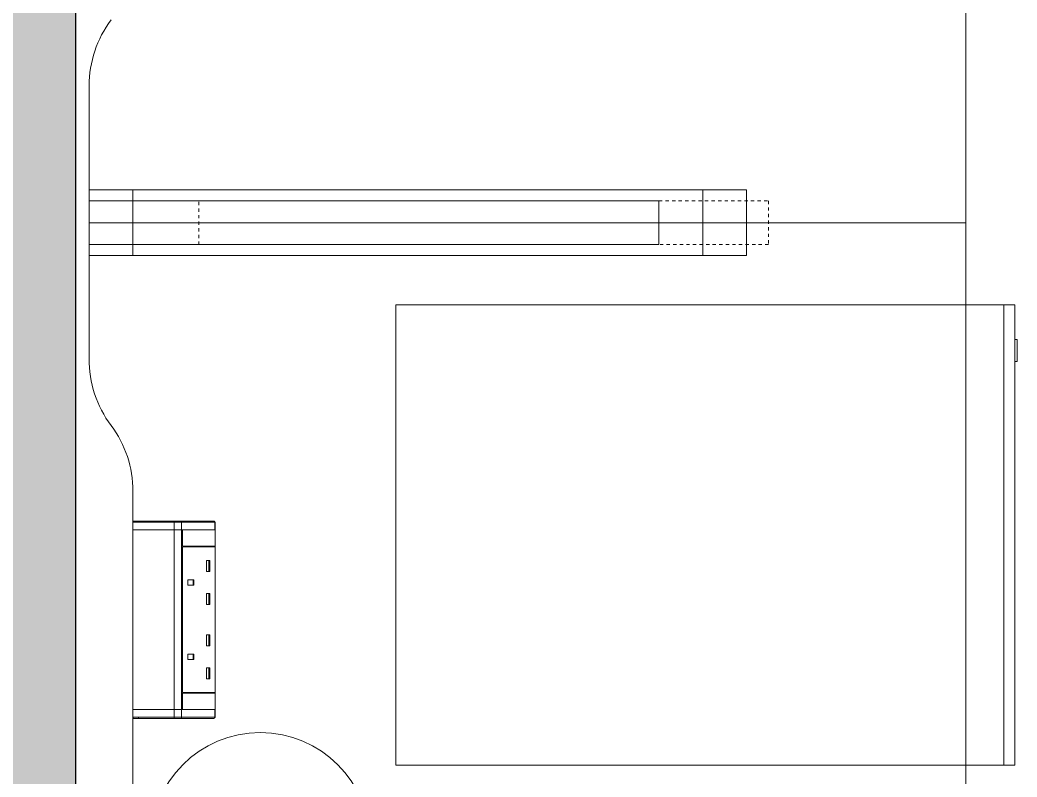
# Model space of a CAD drawing. Header units: millimetres. Extents: x 155927 to 326028, y -36033 to 97293.
# Drawn here: x 167384 to 168294, y 17337 to 18028 of the extents above; entities that cross this region are included whole.
import ezdxf

# ---------------------------------------------------------------- set-up
doc = ezdxf.new("R2010")
doc.units = ezdxf.units.MM
doc.header["$MEASUREMENT"] = 0
doc.linetypes.add('Dash', pattern=[6, 3, -3])
for name, color, linetype, lineweight in [('A-WALL-PATT', 7, 'CONTINUOUS', 9), ('I-FURN', 8, 'CONTINUOUS', 9), ('I-FURN-HDLN', 8, 'Dash', 9), ('I-WALL', 7, 'CONTINUOUS', 9)]:
    doc.layers.add(name, color=color, linetype=linetype, lineweight=lineweight)

msp = doc.modelspace()

# ---------------------------------------------------------------- hatches: boundary and pattern name
at = {"layer": 'A-WALL-PATT'}
msp.add_hatch(color=256, dxfattribs=at).paths.add_polyline_path([(167332.83, 15209.61), (167434.83, 15209.61), (167434.83, 20657.61), (167332.83, 20657.61), (167332.83, 16376.57)], flags=0)

# ---------------------------------------------------------------- linework, layer by layer
at = {"layer": 'I-FURN'}
for p, q in [((168247.01, 17842.89), (168247.01, 19242.89)), ((168247.01, 19242.89), (168247.01, 17842.89)), ((167447.01, 17967.9), (167447.01, 17842.89)), ((167447.01, 17842.89), (167447.01, 17967.9)), ((167487.01, 17872.89), (167447.01, 17872.89)), ((167447.01, 17872.89), (168047.01, 17872.89)), ((167447.01, 17862.89), (167447.01, 17872.89)), ((167447.01, 17812.89), (167447.01, 17872.89)), ((168007.01, 17872.89), (167487.01, 17872.89)), ((167487.01, 17812.89), (167487.01, 17872.89)), ((167487.01, 17862.89), (167487.01, 17872.89)), ((168047.01, 17872.89), (168007.01, 17872.89)), ((168007.01, 17812.89), (168007.01, 17872.89)), ((168007.01, 17812.89), (168007.01, 17872.89)), ((168047.01, 17812.89), (168047.01, 17872.89)), ((168047.01, 17872.89), (168047.01, 17812.89)), ((167967.01, 17862.89), (167447.01, 17862.89)), ((167447.01, 17862.89), (167447.01, 17822.89)), ((167967.01, 17822.89), (167967.01, 17862.89)), ((167447.01, 17842.89), (167447.01, 17719)), ((168247.01, 17842.89), (167447.01, 17842.89)), ((167447.01, 17842.89), (168247.01, 17842.89)), ((167447.01, 17719), (167447.01, 17842.89)), ((167447.01, 17842.89), (168247.01, 17842.89)), ((168247.01, 17842.89), (167447.01, 17842.89)), ((168247.01, 16442.89), (168247.01, 17842.89)), ((168247.01, 17842.89), (168247.01, 16442.89)), ((167447.01, 17812.89), (167447.01, 17822.89)), ((167447.01, 17822.89), (167967.01, 17822.89)), ((167487.01, 17812.89), (167487.01, 17822.89)), ((168047.01, 17812.89), (167447.01, 17812.89)), ((167447.01, 17812.89), (167487.01, 17812.89)), ((167487.01, 17812.89), (168007.01, 17812.89)), ((168007.01, 17812.89), (168047.01, 17812.89)), ((168247.01, 17768), (167726.84, 17768)), ((167726.84, 17768), (167726.84, 17348)), ((168281.84, 17768), (168247.01, 17768)), ((168281.84, 17768), (168281.84, 17348)), ((168291.84, 17768), (168281.84, 17768)), ((168281.84, 17348), (168281.84, 17768)), ((168291.84, 17348), (168291.84, 17768)), ((168293.84, 17736.38), (168291.84, 17736.38)), ((168293.84, 17716.38), (168293.84, 17736.38)), ((168293.84, 17736.38), (168293.84, 17716.38)), ((168291.84, 17716.38), (168293.84, 17716.38)), ((167487.01, 17597.89), (167487.01, 17569.72)), ((167487.01, 17569.72), (167487.01, 17597.89)), ((167487, 17569.72), (167487, 17562.72)), ((167487.01, 17569.72), (167524.47, 17569.72)), ((167487.01, 17569.72), (167487.01, 17562.72)), ((167488.01, 17570.72), (167488, 17570.72)), ((167525.03, 17570.72), (167488.01, 17570.72)), ((167488.01, 17570.72), (167492, 17570.72)), ((167492, 17569.72), (167492, 17570.72)), ((167492, 17570.72), (167530.57, 17570.72)), ((167524.47, 17569.72), (167531.39, 17569.72)), ((167524.47, 17569.72), (167524.47, 17562.72)), ((167530.57, 17570.72), (167525.03, 17570.72)), ((167560.85, 17570.72), (167530.57, 17570.72)), ((167560.85, 17570.72), (167530.57, 17570.72)), ((167531.39, 17569.72), (167561.67, 17569.72)), ((167531.39, 17569.72), (167531.39, 17562.72)), ((167561.48, 17570.5), (167561.51, 17570.47)), ((167561.67, 17569.72), (167561.85, 17569.72)), ((167561.67, 17569.72), (167561.67, 17562.72)), ((167561.85, 17562.72), (167561.85, 17569.72)), ((167561.85, 17562.72), (167561.85, 17569.72)), ((167561.85, 17562.72), (167561.85, 17569.72)), ((167487, 17562.6), (167487, 17398.7)), ((167487.01, 17562.72), (167524.47, 17562.72)), ((167487.01, 17398.7), (167487.01, 17562.6)), ((167524.47, 17562.6), (167487.01, 17562.6)), ((167524.47, 17562.72), (167531.39, 17562.72)), ((167524.47, 17398.7), (167524.47, 17562.6)), ((167531.39, 17562.6), (167524.47, 17562.6)), ((167532.22, 17562.66), (167529.77, 17562.66)), ((167531.39, 17562.72), (167561.67, 17562.72)), ((167531.39, 17398.7), (167531.39, 17562.6)), ((167531.39, 17562.6), (167532.02, 17562.6)), ((167532.02, 17562.6), (167532.02, 17547.66)), ((167532.22, 17547.66), (167532.22, 17562.66)), ((167532.22, 17562.66), (167562.05, 17562.66)), ((167561.67, 17562.72), (167561.85, 17562.72)), ((167561.85, 17398.7), (167561.85, 17562.6)), ((167562.05, 17562.66), (167562.05, 17547.66)), ((167532.02, 17547.16), (167532.02, 17414.16)), ((167562.05, 17547.66), (167532.22, 17547.66)), ((167532.22, 17414.16), (167532.22, 17547.16)), ((167562.05, 17547.16), (167532.22, 17547.16)), ((167561.67, 17547.66), (167561.67, 17547.16)), ((167562.05, 17547.16), (167562.05, 17414.16)), ((167557.02, 17534.55), (167554.16, 17534.55)), ((167554.16, 17524.55), (167554.16, 17534.55)), ((167556.28, 17524.55), (167556.28, 17534.55)), ((167557.02, 17524.55), (167557.02, 17534.55)), ((167557.02, 17524.55), (167554.16, 17524.55)), ((167542.68, 17517.05), (167536.95, 17517.05)), ((167536.95, 17512.05), (167536.95, 17517.05)), ((167542.68, 17512.05), (167536.95, 17512.05)), ((167541.95, 17512.05), (167541.95, 17517.05)), ((167542.68, 17512.05), (167542.68, 17517.05)), ((167557.02, 17504.55), (167554.16, 17504.55)), ((167554.16, 17494.55), (167554.16, 17504.55)), ((167556.28, 17494.55), (167556.28, 17504.55)), ((167557.02, 17494.55), (167557.02, 17504.55)), ((167557.02, 17494.55), (167554.16, 17494.55)), ((167557.02, 17466.76), (167554.16, 17466.76)), ((167554.16, 17456.76), (167554.16, 17466.76)), ((167556.28, 17456.76), (167556.28, 17466.76)), ((167557.02, 17456.76), (167557.02, 17466.76)), ((167557.02, 17456.76), (167554.16, 17456.76)), ((167536.95, 17449.26), (167536.95, 17444.26)), ((167542.68, 17449.26), (167536.95, 17449.26)), ((167541.95, 17444.26), (167541.95, 17449.26)), ((167542.68, 17444.26), (167542.68, 17449.26)), ((167536.95, 17444.26), (167542.68, 17444.26)), ((167557.02, 17436.76), (167554.16, 17436.76)), ((167554.16, 17426.76), (167554.16, 17436.76)), ((167556.28, 17426.76), (167556.28, 17436.76)), ((167557.02, 17426.76), (167557.02, 17436.76)), ((167557.02, 17426.76), (167554.16, 17426.76)), ((167532.02, 17413.66), (167532.02, 17398.7)), ((167562.05, 17414.16), (167532.22, 17414.16)), ((167532.22, 17398.66), (167532.22, 17413.66)), ((167532.22, 17413.66), (167562.05, 17413.66)), ((167561.67, 17414.16), (167561.67, 17413.66)), ((167562.05, 17413.66), (167562.05, 17398.66)), ((167487, 17398.6), (167487, 17391.6)), ((167487.01, 17398.7), (167524.47, 17398.7)), ((167487.01, 17391.6), (167487.01, 17398.6)), ((167524.47, 17398.6), (167487.01, 17398.6)), ((167487.01, 17391.6), (167487.01, 16687.9)), ((167487.01, 16687.9), (167487.01, 17391.6)), ((167524.47, 17391.6), (167487.01, 17391.6)), ((167492, 17390.6), (167488.01, 17390.6)), ((167488.01, 17390.6), (167525.03, 17390.6)), ((167492, 17390.6), (167492, 17391.6)), ((167530.57, 17390.6), (167492, 17390.6)), ((167524.47, 17398.7), (167531.39, 17398.7)), ((167524.47, 17391.6), (167524.47, 17398.6)), ((167531.39, 17398.6), (167524.47, 17398.6)), ((167531.39, 17391.6), (167524.47, 17391.6)), ((167525.03, 17390.6), (167530.57, 17390.6)), ((167530.57, 17390.6), (167560.85, 17390.6)), ((167530.57, 17390.6), (167560.85, 17390.6)), ((167532.02, 17398.7), (167531.39, 17398.7)), ((167531.39, 17391.6), (167531.39, 17398.6)), ((167561.67, 17398.6), (167531.39, 17398.6)), ((167561.67, 17391.6), (167531.39, 17391.6)), ((167562.05, 17398.66), (167532.22, 17398.66)), ((167561.52, 17390.85), (167561.49, 17390.83)), ((167561.67, 17391.6), (167561.67, 17398.6)), ((167561.85, 17398.6), (167561.67, 17398.6)), ((167561.85, 17391.6), (167561.67, 17391.6)), ((167561.85, 17391.6), (167561.85, 17398.6)), ((167561.85, 17391.6), (167561.85, 17398.6)), ((167561.85, 17398.6), (167561.85, 17391.6)), ((167726.84, 17348), (168246.94, 17348)), ((168247.01, 17348), (168281.84, 17348)), ((168281.84, 17348), (168291.84, 17348))]:
    msp.add_line(p, q, dxfattribs=at)
at = {"layer": 'I-FURN', "flags": 128}
for points in [[(167487, 17569.72), (167487, 17569.76), (167487.01, 17569.8), (167487.01, 17569.84), (167487.02, 17569.88), (167487.02, 17569.92), (167487.03, 17569.96), (167487.04, 17569.99), (167487.05, 17570.03), (167487.07, 17570.07), (167487.08, 17570.11), (167487.1, 17570.14), (167487.12, 17570.18), (167487.13, 17570.21), (167487.16, 17570.25), (167487.18, 17570.28), (167487.2, 17570.32), (167487.22, 17570.35), (167487.25, 17570.38), (167487.28, 17570.41), (167487.31, 17570.44), (167487.34, 17570.46), (167487.37, 17570.49), (167487.4, 17570.51), (167487.43, 17570.54), (167487.46, 17570.56), (167487.5, 17570.58), (167487.53, 17570.6), (167487.57, 17570.62), (167487.6, 17570.63), (167487.64, 17570.65), (167487.68, 17570.66), (167487.72, 17570.68), (167487.75, 17570.69), (167487.79, 17570.7), (167487.83, 17570.7), (167487.87, 17570.71), (167487.91, 17570.71), (167487.95, 17570.72), (167487.99, 17570.72), (167488, 17570.72)], [(167488, 17570.72), (167488.01, 17570.72), (167488.02, 17570.72), (167488.03, 17570.72), (167488.05, 17570.72), (167488.08, 17570.72), (167488.12, 17570.72), (167488.16, 17570.72), (167488.21, 17570.72), (167488.26, 17570.72), (167488.32, 17570.72), (167488.38, 17570.72), (167488.45, 17570.72), (167488.53, 17570.72), (167488.61, 17570.72), (167488.7, 17570.72), (167488.79, 17570.72), (167488.89, 17570.72), (167489, 17570.72), (167489.1, 17570.72), (167489.22, 17570.72), (167489.33, 17570.72), (167489.45, 17570.72), (167489.58, 17570.72), (167489.71, 17570.72), (167489.84, 17570.72), (167489.98, 17570.72), (167490.12, 17570.72), (167490.26, 17570.72), (167490.41, 17570.72), (167490.55, 17570.72), (167490.7, 17570.72), (167490.86, 17570.72), (167491.01, 17570.72), (167491.17, 17570.72), (167491.32, 17570.72), (167491.48, 17570.72), (167491.64, 17570.72), (167491.8, 17570.72), (167491.96, 17570.72), (167492, 17570.72)], [(167525.03, 17570.72), (167522.25, 17570.72), (167519.55, 17570.72), (167516.94, 17570.72), (167514.42, 17570.72), (167511.99, 17570.72), (167509.66, 17570.72), (167507.43, 17570.72), (167505.31, 17570.72), (167503.29, 17570.72), (167501.39, 17570.72), (167499.6, 17570.72), (167497.93, 17570.72), (167496.38, 17570.72), (167494.95, 17570.72), (167493.65, 17570.72), (167492.48, 17570.72), (167491.43, 17570.72), (167490.52, 17570.72), (167489.74, 17570.72), (167489.09, 17570.72), (167488.58, 17570.72), (167488.2, 17570.72), (167488.01, 17570.72)], [(167530.57, 17570.72), (167530.48, 17570.72), (167530.38, 17570.72), (167530.27, 17570.72), (167530.16, 17570.72), (167530.05, 17570.72), (167529.93, 17570.72), (167529.81, 17570.72), (167529.68, 17570.72), (167529.55, 17570.72), (167529.42, 17570.72), (167529.28, 17570.72), (167529.14, 17570.72), (167529, 17570.72), (167528.85, 17570.72), (167528.7, 17570.72), (167528.55, 17570.72), (167528.4, 17570.72), (167528.24, 17570.72), (167528.09, 17570.72), (167527.93, 17570.72), (167527.77, 17570.72), (167527.61, 17570.72), (167527.45, 17570.72), (167527.29, 17570.72), (167527.13, 17570.72), (167526.97, 17570.72), (167526.81, 17570.72), (167526.66, 17570.72), (167526.5, 17570.72), (167526.34, 17570.72), (167526.19, 17570.72), (167526.03, 17570.72), (167525.88, 17570.72), (167525.74, 17570.72), (167525.59, 17570.72), (167525.45, 17570.72), (167525.31, 17570.72), (167525.17, 17570.72), (167525.03, 17570.72)], [(167561.71, 17570.22), (167561.73, 17570.19), (167561.75, 17570.15), (167561.77, 17570.12), (167561.78, 17570.08), (167561.79, 17570.04), (167561.81, 17570), (167561.82, 17569.97), (167561.83, 17569.93), (167561.83, 17569.89), (167561.84, 17569.85), (167561.84, 17569.81), (167561.85, 17569.77), (167561.85, 17569.73), (167561.85, 17569.72)], [(167488, 17390.6), (167487.96, 17390.6), (167487.92, 17390.6), (167487.88, 17390.6), (167487.84, 17390.61), (167487.8, 17390.62), (167487.76, 17390.62), (167487.73, 17390.64), (167487.69, 17390.65), (167487.65, 17390.66), (167487.61, 17390.68), (167487.58, 17390.69), (167487.54, 17390.71), (167487.51, 17390.73), (167487.47, 17390.75), (167487.44, 17390.77), (167487.41, 17390.79), (167487.37, 17390.82), (167487.34, 17390.84), (167487.31, 17390.87), (167487.29, 17390.9), (167487.26, 17390.93), (167487.23, 17390.96), (167487.21, 17390.99), (167487.18, 17391.02), (167487.16, 17391.06), (167487.14, 17391.09), (167487.12, 17391.12), (167487.1, 17391.16), (167487.09, 17391.2), (167487.07, 17391.23), (167487.06, 17391.27), (167487.04, 17391.31), (167487.03, 17391.35), (167487.02, 17391.39), (167487.02, 17391.43), (167487.01, 17391.47), (167487.01, 17391.51), (167487, 17391.55), (167487, 17391.59), (167487, 17391.6)], [(167492, 17390.6), (167491.84, 17390.6), (167491.68, 17390.6), (167491.52, 17390.6), (167491.37, 17390.6), (167491.21, 17390.6), (167491.05, 17390.6), (167490.9, 17390.6), (167490.74, 17390.6), (167490.59, 17390.6), (167490.44, 17390.6), (167490.3, 17390.6), (167490.16, 17390.6), (167490.01, 17390.6), (167489.88, 17390.6), (167489.74, 17390.6), (167489.61, 17390.6), (167489.49, 17390.6), (167489.36, 17390.6), (167489.25, 17390.6), (167489.13, 17390.6), (167489.02, 17390.6), (167488.92, 17390.6), (167488.82, 17390.6), (167488.73, 17390.6), (167488.64, 17390.6), (167488.55, 17390.6), (167488.47, 17390.6), (167488.4, 17390.6), (167488.34, 17390.6), (167488.27, 17390.6), (167488.22, 17390.6), (167488.17, 17390.6), (167488.13, 17390.6), (167488.09, 17390.6), (167488.06, 17390.6), (167488.04, 17390.6), (167488.02, 17390.6), (167488.01, 17390.6), (167488, 17390.6)], [(167488, 17390.6), (167488.01, 17390.6), (167488.01, 17390.6)], [(167488.01, 17390.6), (167488.29, 17390.6), (167488.7, 17390.6), (167489.25, 17390.6), (167489.93, 17390.6), (167490.75, 17390.6), (167491.7, 17390.6), (167492.78, 17390.6), (167493.99, 17390.6), (167495.32, 17390.6), (167496.78, 17390.6), (167498.37, 17390.6), (167500.07, 17390.6), (167501.89, 17390.6), (167503.82, 17390.6), (167505.86, 17390.6), (167508.02, 17390.6), (167510.27, 17390.6), (167512.63, 17390.6), (167515.08, 17390.6), (167517.63, 17390.6), (167520.27, 17390.6), (167522.99, 17390.6), (167525.03, 17390.6)], [(167525.03, 17390.6), (167525.17, 17390.6), (167525.31, 17390.6), (167525.45, 17390.6), (167525.59, 17390.6), (167525.74, 17390.6), (167525.88, 17390.6), (167526.03, 17390.6), (167526.19, 17390.6), (167526.34, 17390.6), (167526.5, 17390.6), (167526.66, 17390.6), (167526.81, 17390.6), (167526.97, 17390.6), (167527.13, 17390.6), (167527.29, 17390.6), (167527.45, 17390.6), (167527.61, 17390.6), (167527.77, 17390.6), (167527.93, 17390.6), (167528.09, 17390.6), (167528.24, 17390.6), (167528.4, 17390.6), (167528.55, 17390.6), (167528.7, 17390.6), (167528.85, 17390.6), (167529, 17390.6), (167529.14, 17390.6), (167529.28, 17390.6), (167529.42, 17390.6), (167529.55, 17390.6), (167529.68, 17390.6), (167529.81, 17390.6), (167529.93, 17390.6), (167530.05, 17390.6), (167530.16, 17390.6), (167530.27, 17390.6), (167530.38, 17390.6), (167530.48, 17390.6), (167530.57, 17390.6)], [(167561.85, 17391.6), (167561.85, 17391.56), (167561.85, 17391.52), (167561.84, 17391.48), (167561.84, 17391.44), (167561.83, 17391.4), (167561.82, 17391.36), (167561.81, 17391.32), (167561.8, 17391.28), (167561.78, 17391.24), (167561.77, 17391.21), (167561.75, 17391.17), (167561.74, 17391.13), (167561.72, 17391.1)]]:
    msp.add_lwpolyline(points, dxfattribs=at)
at = {"layer": 'I-FURN'}
for centre, radius, start, end in [((167547.01, 17967.9), 100, 143.1301, 180), ((167547.01, 17967.9), 100, 143.1301, 180), ((167547.04, 17717.91), 100.03, 179.37439, 216.8699), ((167547.04, 17717.91), 100.03, 179.37439, 216.8699), ((167387.01, 17597.89), 100, 0, 36.8699), ((167387.01, 17597.89), 100, 0, 36.8699), ((167603.18, 17277.68), 100, 0, 180)]:
    msp.add_arc(centre, radius, start, end, dxfattribs=at)
for centre, major_axis, ratio, start_param, end_param in [((167488.01, 17569.72), (0, 1), 0.998113, 0, 1.570796), ((167525.03, 17569.72), (0, 1), 0.56467, 0, 1.570796), ((167530.57, 17569.72), (0, 1), 0.819152, 4.712389, 6.283185), ((167560.85, 17569.72), (0, 1), 0.819152, 4.712389, 6.283185), ((167488.01, 17391.6), (0, 1), 0.998113, 1.570796, 3.141593), ((167525.03, 17391.6), (0, 1), 0.56467, 1.570796, 3.141593), ((167530.57, 17391.6), (0, 1), 0.819152, 3.141593, 4.712389), ((167560.85, 17391.6), (0, -1), 0.819152, 0, 1.570796)]:
    msp.add_ellipse(centre, major_axis=major_axis, ratio=ratio, start_param=start_param, end_param=end_param, dxfattribs=at)
at = {"layer": 'I-FURN-HDLN'}
for p, q in [((167547.01, 17862.89), (168067.01, 17862.89)), ((167547.01, 17822.89), (167547.01, 17862.89)), ((168067.01, 17862.89), (168067.01, 17822.89)), ((168067.01, 17822.89), (167547.01, 17822.89))]:
    msp.add_line(p, q, dxfattribs=at)
at = {"layer": 'I-WALL', "lineweight": 30}
msp.add_line((167434.83, 16059.61), (167434.83, 20657.61), dxfattribs=at)

doc.saveas('drawing.dxf')
